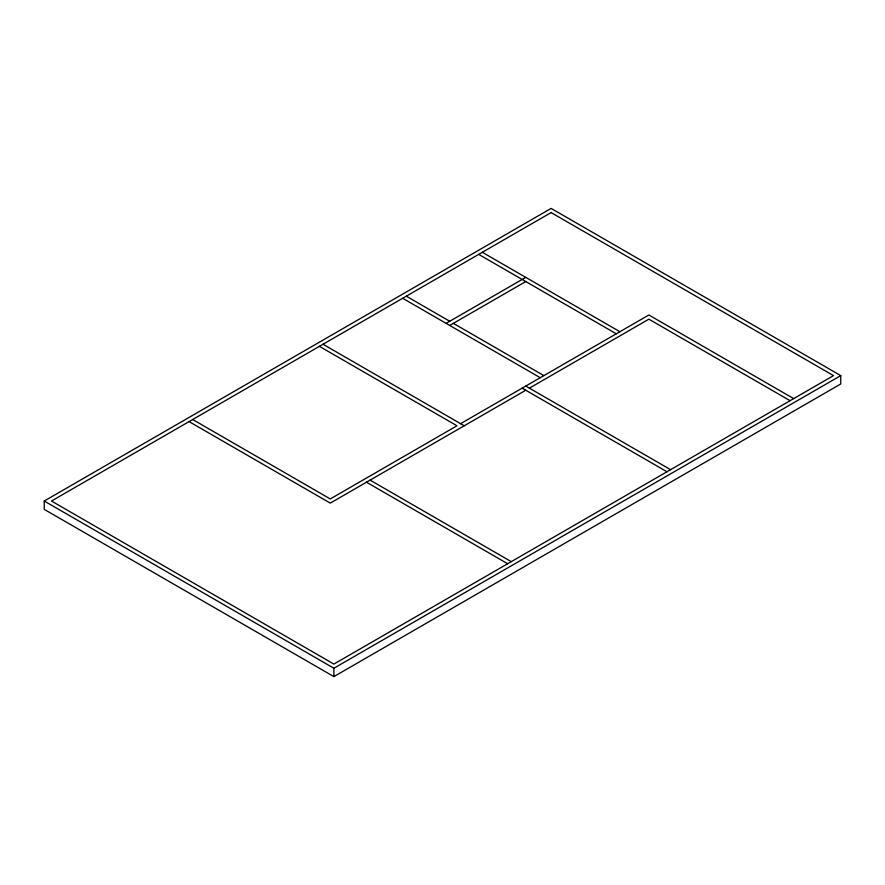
<?xml version="1.0" encoding="UTF-8"?>
<svg xmlns="http://www.w3.org/2000/svg" width="885" height="885" viewBox="0 0 885 885"><rect width="100%" height="100%" fill="white"/><g stroke="black" fill="none" stroke-linecap="round" stroke-linejoin="round"><path stroke-width="1.33" d="M44.25 501.032L551.112 208.395L840.75 375.616L840.75 383.968L333.888 676.605L44.25 509.384L44.25 501.032L333.888 668.252L840.75 375.616M446.117 323.357L525.767 277.37M449.746 325.448L525.767 281.552M460.598 423.683L648.871 314.994L793.679 398.604M525.767 390.241L330.271 503.123L189.069 421.603M529.396 388.15L648.871 319.175L790.062 400.695M482.325 252.291L619.898 331.72M478.708 254.382L616.281 333.811M406.292 296.187L449.746 321.266M453.363 323.357L543.877 375.616M402.675 298.278L540.248 377.707M525.767 386.059L670.587 469.669M522.15 388.15L666.969 471.76M323.025 344.254L464.227 425.773M319.408 346.345L456.981 425.773L330.271 498.941L192.687 419.512M370.096 480.124L511.287 561.643M366.467 482.214L507.669 563.734M333.888 668.252L333.888 676.605M551.112 212.577L51.496 501.032L333.888 664.071L833.504 375.616L551.112 212.577"/></g></svg>
